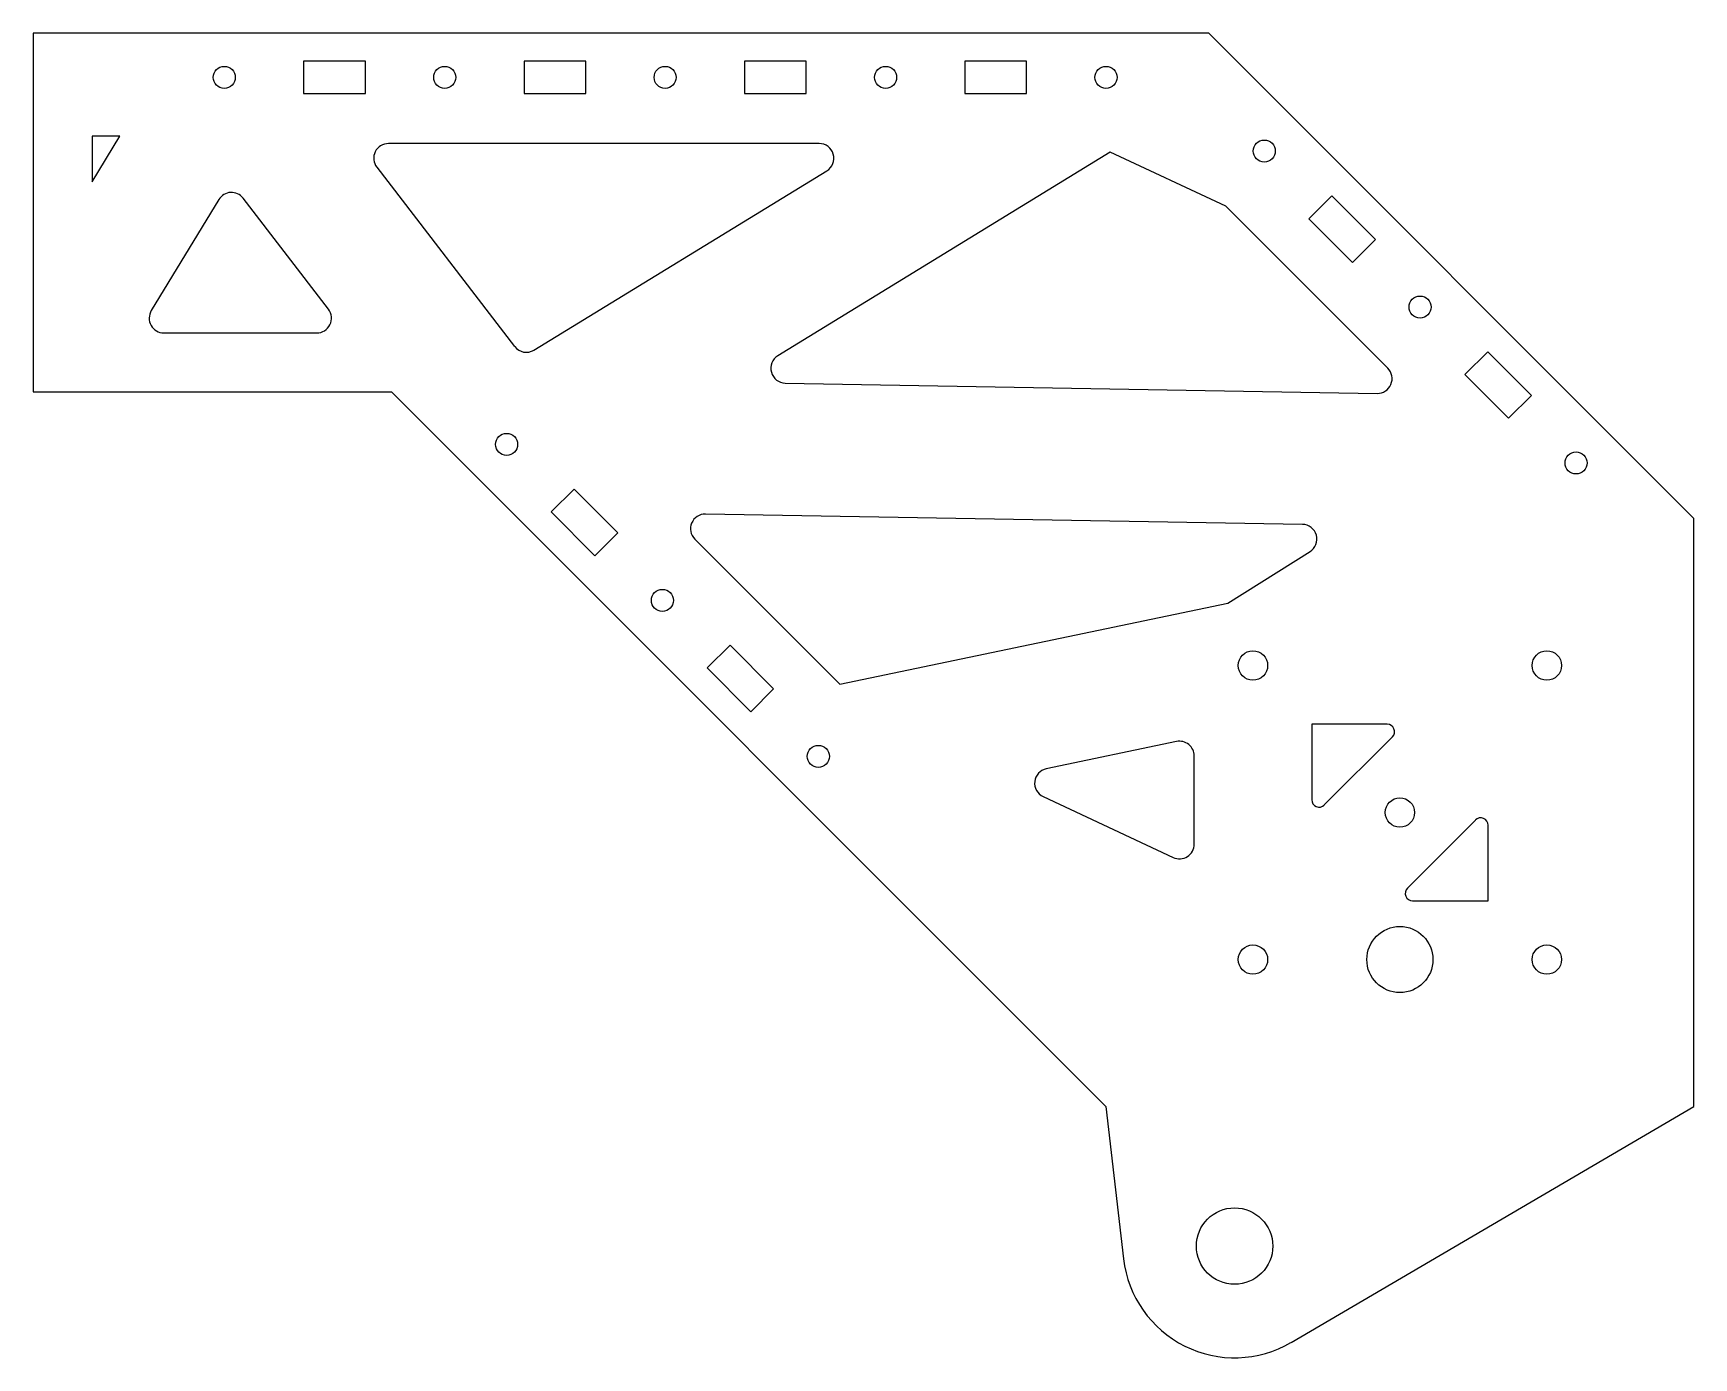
# Model space of a CAD drawing. Header units: millimetres. Extents: x -139 to 87, y -39 to 141.
import ezdxf

# ---------------------------------------------------------------- set-up
doc = ezdxf.new("R2010")
doc.units = ezdxf.units.MM

msp = doc.modelspace()

# ---------------------------------------------------------------- linework, layer by layer
at = {"color": 7, "linetype": 'Continuous', "lineweight": 25}
for p, q in [((21.03, 141.05), (-138.97, 141.05)), ((-138.97, 141.05), (-138.97, 92.29)), ((87.03, 75.05), (21.03, 141.05)), ((-93.77, 137.25), (-102.17, 137.25)), ((-102.17, 137.25), (-102.17, 132.85)), ((-93.77, 132.85), (-93.77, 137.25)), ((-72.17, 137.25), (-72.17, 132.85)), ((-63.77, 137.25), (-72.17, 137.25)), ((-63.77, 132.85), (-63.77, 137.25)), ((-42.17, 137.25), (-42.17, 132.85)), ((-33.77, 137.25), (-42.17, 137.25)), ((-33.77, 132.85), (-33.77, 137.25)), ((-12.17, 137.25), (-12.17, 132.85)), ((-3.77, 137.25), (-12.17, 137.25)), ((-3.77, 132.85), (-3.77, 137.25)), ((-102.17, 132.85), (-93.77, 132.85)), ((-72.17, 132.85), (-63.77, 132.85)), ((-42.17, 132.85), (-33.77, 132.85)), ((-12.17, 132.85), (-3.77, 132.85)), ((-130.97, 127.05), (-130.97, 120.85)), ((-130.97, 120.85), (-127.2, 127.05)), ((-127.2, 127.05), (-130.97, 127.05)), ((-32.01, 126.05), (-90.63, 126.05)), ((7.61, 124.86), (-37.63, 97.17)), ((23.33, 117.54), (7.61, 124.86)), ((-92.21, 122.84), (-73.45, 98.44)), ((-70.82, 97.96), (-30.97, 122.35)), ((-113.71, 118.44), (-122.9, 103.33)), ((-98.79, 103.51), (-110.42, 118.62)), ((45.39, 95.48), (23.33, 117.54)), ((37.76, 118.94), (34.65, 115.83)), ((43.7, 113), (37.76, 118.94)), ((34.65, 115.83), (40.59, 109.89)), ((40.59, 109.89), (43.7, 113)), ((-121.19, 100.29), (-100.38, 100.29)), ((58.98, 97.73), (55.87, 94.62)), ((64.92, 91.79), (58.98, 97.73)), ((-36.62, 93.46), (43.94, 92.07)), ((55.87, 94.62), (61.81, 88.68)), ((-138.97, 92.29), (-90.2, 92.29)), ((-90.2, 92.29), (7.03, -4.95)), ((61.81, 88.68), (64.92, 91.79)), ((-65.36, 79.04), (-68.47, 75.93)), ((-59.42, 73.1), (-65.36, 79.04)), ((-68.47, 75.93), (-62.53, 69.99)), ((33.78, 74.24), (-47.49, 75.65)), ((87.03, -4.95), (87.03, 75.05)), ((-62.53, 69.99), (-59.42, 73.1)), ((-48.94, 72.23), (-29.2, 52.5)), ((23.61, 63.54), (34.81, 70.55)), ((-29.2, 52.5), (23.61, 63.54)), ((-44.14, 57.82), (-47.26, 54.71)), ((-38.21, 51.88), (-44.14, 57.82)), ((-47.26, 54.71), (-41.32, 48.77)), ((-41.32, 48.77), (-38.21, 51.88)), ((35.03, 47.05), (35.03, 36.78)), ((45.3, 47.05), (35.03, 47.05)), ((36.73, 36.08), (46.01, 45.35)), ((16.62, 44.71), (-1.1, 41)), ((19.03, 30.76), (19.03, 42.75)), ((-1.54, 37.23), (16.18, 28.95)), ((57.32, 34.03), (48.05, 24.76)), ((59.03, 23.05), (59.03, 33.33)), ((48.76, 23.05), (59.03, 23.05)), ((7.03, -4.95), (9.43, -25.67)), ((32.21, -37.03), (87.03, -4.95))]:
    msp.add_line(p, q, dxfattribs=at)
for centre, radius in [((-112.97, 135.05), 1.5), ((-82.97, 135.05), 1.5), ((-52.97, 135.05), 1.5), ((-22.97, 135.05), 1.5), ((7.03, 135.05), 1.5), ((28.57, 125.03), 1.5), ((49.78, 103.81), 1.5), ((-74.55, 85.12), 1.5), ((71, 82.6), 1.5), ((-53.34, 63.9), 1.5), ((27.03, 55.05), 2), ((67.03, 55.05), 2), ((-32.12, 42.69), 1.5), ((47.03, 35.05), 2), ((47.03, 15.05), 4.5), ((27.03, 15.05), 2), ((67.03, 15.05), 2), ((24.53, -23.92), 5.2)]:
    msp.add_circle(centre, radius, dxfattribs=at)
for centre, radius, start, end in [((-90.63, 124.05), 2, 90, 217.5752), ((-32.01, 124.05), 2, 301.4724, 90), ((-112, 117.4), 2, 37.5752, 148.7037), ((-121.19, 102.29), 2, 148.7037, 270), ((-100.38, 102.29), 2, 270, 37.5752), ((-71.86, 99.66), 2, 217.5752, 301.4724), ((-36.58, 95.46), 2, 121.4724, 269.0085), ((43.97, 94.07), 2, 269.0085, 45), ((-47.52, 73.65), 2, 89.0085, 225), ((33.74, 72.24), 2, 302.064, 89.0085), ((45.3, 46.05), 1, 315, 90), ((17.03, 42.75), 2, 0, 101.8055), ((-0.69, 39.04), 2, 101.8055, 244.9571), ((36.03, 36.78), 1, 180, 315), ((58.03, 33.33), 1, 0, 135), ((17.03, 30.76), 2, 244.9571, 0), ((48.76, 24.05), 1, 135, 270), ((24.53, -23.92), 15.2, 186.6097, 300.3421)]:
    msp.add_arc(centre, radius, start, end, dxfattribs=at)

doc.saveas('drawing.dxf')
